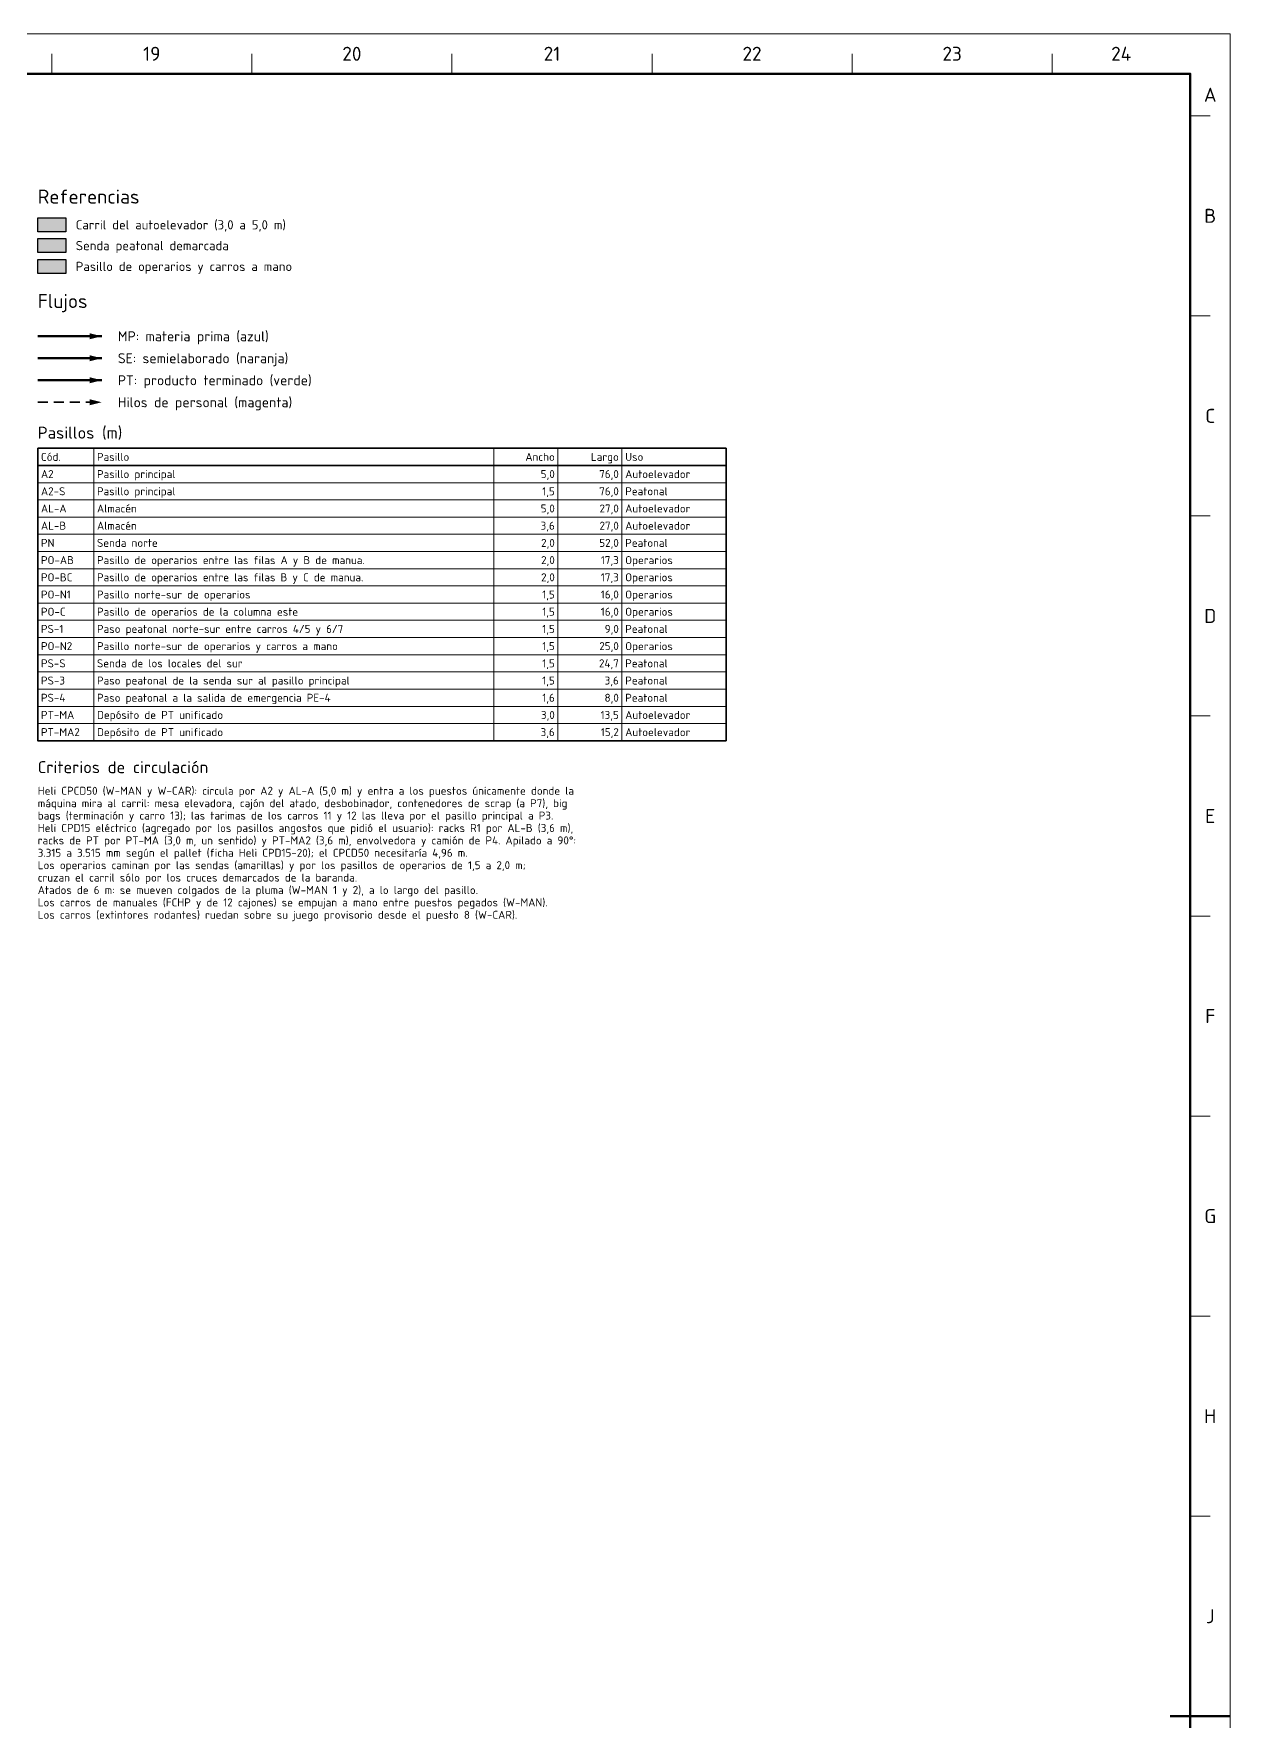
# Model space of a CAD drawing. Header units: millimetres. Extents: x 0 to 1189, y 0 to 841.
# Drawn here: x 890 to 1189, y 419.2 to 841 of the extents above; entities that cross this region are included whole.
import ezdxf
from ezdxf.enums import TextEntityAlignment as Align

# ---------------------------------------------------------------- set-up
doc = ezdxf.new("R2010")
doc.units = ezdxf.units.MM
doc.linetypes.add('FLUJO-TRAZOS', pattern=[4, 2.5, -1.5])
for name, color, linetype, lineweight in [('06-TEXTO', 7, 'CONTINUOUS', 25), ('07-RECUADRO', 7, 'CONTINUOUS', 70), ('08-FINA', 5, 'CONTINUOUS', 18), ('A-COTA', 7, 'CONTINUOUS', 18), ('A-RELLENO', 9, 'CONTINUOUS', 13), ('A-SECTOR', 1, 'CONTINUOUS', 25), ('A-TEXTO', 7, 'CONTINUOUS', 18), ('F-MP', 5, 'CONTINUOUS', 70), ('F-PERSONAL', 6, 'FLUJO-TRAZOS', 35), ('F-PT', 3, 'CONTINUOUS', 70), ('F-SE', 30, 'CONTINUOUS', 70)]:
    doc.layers.add(name, color=color, linetype=linetype, lineweight=lineweight)
doc.styles.add('ISO3098', font='isocpeur.ttf')

msp = doc.modelspace()

# ---------------------------------------------------------------- hatches: boundary and pattern name
at = {"layer": 'A-RELLENO', "true_color": 0xe2e2e2}
h = msp.add_hatch(color=7, dxfattribs=at)
h.dxf.hatch_style = 1
h.paths.add_polyline_path([(891, 795), (898, 795), (898, 791.5), (891, 791.5)])
at = {"layer": 'A-RELLENO', "true_color": 0xfff4b4}
h = msp.add_hatch(color=7, dxfattribs=at)
h.dxf.hatch_style = 1
h.paths.add_polyline_path([(891, 789.8), (898, 789.8), (898, 786.3), (891, 786.3)])
at = {"layer": 'A-RELLENO', "true_color": 0xf6f6f6}
h = msp.add_hatch(color=7, dxfattribs=at)
h.dxf.hatch_style = 1
h.paths.add_polyline_path([(891, 784.6), (898, 784.6), (898, 781.1), (891, 781.1)])
at = {"layer": 'F-MP', "true_color": 0x0046c8}
h = msp.add_hatch(color=7, dxfattribs=at)
h.dxf.hatch_style = 1
h.paths.add_polyline_path([(907, 765.4), (904, 766.15), (904, 764.65)])
at = {"layer": 'F-PERSONAL', "true_color": 0xc800aa}
h = msp.add_hatch(color=7, dxfattribs=at)
h.dxf.hatch_style = 1
h.paths.add_polyline_path([(907, 748.9), (904, 749.65), (904, 748.15)])
at = {"layer": 'F-PT', "true_color": 0x00963c}
h = msp.add_hatch(color=7, dxfattribs=at)
h.dxf.hatch_style = 1
h.paths.add_polyline_path([(907, 754.4), (904, 755.15), (904, 753.65)])
at = {"layer": 'F-SE', "true_color": 0xeb7800}
h = msp.add_hatch(color=7, dxfattribs=at)
h.dxf.hatch_style = 1
h.paths.add_polyline_path([(907, 759.9), (904, 760.65), (904, 759.15)])

# ---------------------------------------------------------------- linework, layer by layer
at = {"layer": '07-RECUADRO'}
msp.add_line((1189, 420.5), (1174, 420.5), dxfattribs=at)
msp.add_lwpolyline([(25, 10), (1179, 10), (1179, 831), (25, 831)], close=True, dxfattribs=at)
at = {"layer": '08-FINA'}
for p, q in [((894.5, 831), (894.5, 836)), ((944.5, 831), (944.5, 836)), ((994.5, 831), (994.5, 836)), ((1044.5, 831), (1044.5, 836)), ((1094.5, 831), (1094.5, 836)), ((1144.5, 831), (1144.5, 836)), ((1179, 820.5), (1184, 820.5)), ((1179, 770.5), (1184, 770.5)), ((1179, 720.5), (1184, 720.5)), ((1179, 670.5), (1184, 670.5)), ((1179, 620.5), (1184, 620.5)), ((1179, 570.5), (1184, 570.5)), ((1179, 520.5), (1184, 520.5)), ((1179, 470.5), (1184, 470.5))]:
    msp.add_line(p, q, dxfattribs=at)
msp.add_lwpolyline([(0, 0), (1189, 0), (1189, 841), (0, 841)], close=True, dxfattribs=at)
at = {"layer": 'A-COTA', "lineweight": 13}
for p, q in [((905, 737.4), (905, 664.3)), ((1005, 737.4), (1005, 664.3)), ((1021, 737.4), (1021, 664.3)), ((1037, 737.4), (1037, 664.3)), ((891, 728.8), (1063, 728.8)), ((891, 724.5), (1063, 724.5)), ((891, 720.2), (1063, 720.2)), ((891, 715.9), (1063, 715.9)), ((891, 711.6), (1063, 711.6)), ((891, 707.3), (1063, 707.3)), ((891, 703), (1063, 703)), ((891, 698.7), (1063, 698.7)), ((891, 694.4), (1063, 694.4)), ((891, 690.1), (1063, 690.1)), ((891, 685.8), (1063, 685.8)), ((891, 681.5), (1063, 681.5)), ((891, 677.2), (1063, 677.2)), ((891, 672.9), (1063, 672.9)), ((891, 668.6), (1063, 668.6))]:
    msp.add_line(p, q, dxfattribs=at)
at = {"layer": 'A-COTA', "lineweight": 35}
msp.add_line((891, 733.1), (1063, 733.1), dxfattribs=at)
msp.add_lwpolyline([(891, 737.4), (1063, 737.4), (1063, 664.3), (891, 664.3)], close=True, dxfattribs=at)
at = {"layer": 'A-SECTOR'}
for points in [[(891, 795), (898, 795), (898, 791.5), (891, 791.5)], [(891, 789.8), (898, 789.8), (898, 786.3), (891, 786.3)], [(891, 784.6), (898, 784.6), (898, 781.1), (891, 781.1)]]:
    msp.add_lwpolyline(points, close=True, dxfattribs=at)
at = {"layer": 'F-MP'}
msp.add_lwpolyline([(891, 765.4), (907, 765.4)], dxfattribs=at)
at = {"layer": 'F-PERSONAL'}
msp.add_lwpolyline([(891, 748.9), (907, 748.9)], dxfattribs=at)
at = {"layer": 'F-PT'}
msp.add_lwpolyline([(891, 754.4), (907, 754.4)], dxfattribs=at)
at = {"layer": 'F-SE'}
msp.add_lwpolyline([(891, 759.9), (907, 759.9)], dxfattribs=at)

# ---------------------------------------------------------------- texts
at = {"layer": '06-TEXTO', "style": 'ISO3098'}
for s, p in [('19', (919.5, 836)), ('20', (969.5, 836)), ('21', (1019.5, 836)), ('22', (1069.5, 836)), ('23', (1119.5, 836)), ('24', (1161.75, 836)), ('A', (1184, 825.75)), ('B', (1184, 795.5)), ('C', (1184, 745.5)), ('D', (1184, 695.5)), ('E', (1184, 645.5)), ('F', (1184, 595.5)), ('G', (1184, 545.5)), ('H', (1184, 495.5)), ('J', (1184, 445.5))]:
    msp.add_text(s, height=3.5, dxfattribs=at).set_placement(p, align=Align.MIDDLE_CENTER)
at = {"layer": 'A-TEXTO', "style": 'ISO3098'}
for s, height, p in [('Referencias', 3.5, (891, 797.5)), ('Flujos', 3.5, (891, 771.4)), ('Pasillos (m)', 3, (891, 738.9)), ('Criterios de circulación', 3, (891, 655.3))]:
    msp.add_text(s, height=height, dxfattribs=at).set_placement(p, align=Align.BOTTOM_LEFT)
for s, height, p in [('Carril del autoelevador (3,0 a 5,0 m)', 2.3, (900.5, 793.25)), ('Senda peatonal demarcada', 2.3, (900.5, 788.05)), ('Pasillo de operarios y carros a mano', 2.3, (900.5, 782.85)), ('MP: materia prima (azul)', 2.5, (911, 765.4)), ('SE: semielaborado (naranja)', 2.5, (911, 759.9)), ('PT: producto terminado (verde)', 2.5, (911, 754.4)), ('Hilos de personal (magenta)', 2.5, (911, 748.9)), ('Cód.', 2, (891.8, 735.25)), ('Pasillo', 2, (905.8, 735.25)), ('Uso', 2, (1037.8, 735.25)), ('A2', 2, (891.8, 730.95)), ('Pasillo principal', 2, (905.8, 730.95)), ('Autoelevador', 2, (1037.8, 730.95)), ('A2-S', 2, (891.8, 726.65)), ('Pasillo principal', 2, (905.8, 726.65)), ('Peatonal', 2, (1037.8, 726.65)), ('AL-A', 2, (891.8, 722.35)), ('Almacén', 2, (905.8, 722.35)), ('Autoelevador', 2, (1037.8, 722.35)), ('AL-B', 2, (891.8, 718.05)), ('Almacén', 2, (905.8, 718.05)), ('Autoelevador', 2, (1037.8, 718.05)), ('PN', 2, (891.8, 713.75)), ('Senda norte', 2, (905.8, 713.75)), ('Peatonal', 2, (1037.8, 713.75)), ('PO-AB', 2, (891.8, 709.45)), ('Pasillo de operarios entre las filas A y B de manua.', 2, (905.8, 709.45)), ('Operarios', 2, (1037.8, 709.45)), ('PO-BC', 2, (891.8, 705.15)), ('Pasillo de operarios entre las filas B y C de manua.', 2, (905.8, 705.15)), ('Operarios', 2, (1037.8, 705.15)), ('PO-N1', 2, (891.8, 700.85)), ('Pasillo norte-sur de operarios', 2, (905.8, 700.85)), ('Operarios', 2, (1037.8, 700.85)), ('PO-C', 2, (891.8, 696.55)), ('Pasillo de operarios de la columna este', 2, (905.8, 696.55)), ('Operarios', 2, (1037.8, 696.55)), ('PS-1', 2, (891.8, 692.25)), ('Paso peatonal norte-sur entre carros 4/5 y 6/7', 2, (905.8, 692.25)), ('Peatonal', 2, (1037.8, 692.25)), ('PO-N2', 2, (891.8, 687.95)), ('Pasillo norte-sur de operarios y carros a mano', 2, (905.8, 687.95)), ('Operarios', 2, (1037.8, 687.95)), ('PS-S', 2, (891.8, 683.65)), ('Senda de los locales del sur', 2, (905.8, 683.65)), ('Peatonal', 2, (1037.8, 683.65)), ('PS-3', 2, (891.8, 679.35)), ('Paso peatonal de la senda sur al pasillo principal', 2, (905.8, 679.35)), ('Peatonal', 2, (1037.8, 679.35)), ('PS-4', 2, (891.8, 675.05)), ('Paso peatonal a la salida de emergencia PE-4', 2, (905.8, 675.05)), ('Peatonal', 2, (1037.8, 675.05)), ('PT-MA', 2, (891.8, 670.75)), ('Depósito de PT unificado', 2, (905.8, 670.75)), ('Autoelevador', 2, (1037.8, 670.75)), ('PT-MA2', 2, (891.8, 666.45)), ('Depósito de PT unificado', 2, (905.8, 666.45)), ('Autoelevador', 2, (1037.8, 666.45))]:
    msp.add_text(s, height=height, dxfattribs=at).set_placement(p, align=Align.MIDDLE_LEFT)
for s, p in [('Ancho', (1020.2, 735.25)), ('Largo', (1036.2, 735.25)), ('5,0', (1020.2, 730.95)), ('76,0', (1036.2, 730.95)), ('1,5', (1020.2, 726.65)), ('76,0', (1036.2, 726.65)), ('5,0', (1020.2, 722.35)), ('27,0', (1036.2, 722.35)), ('3,6', (1020.2, 718.05)), ('27,0', (1036.2, 718.05)), ('2,0', (1020.2, 713.75)), ('52,0', (1036.2, 713.75)), ('2,0', (1020.2, 709.45)), ('17,3', (1036.2, 709.45)), ('2,0', (1020.2, 705.15)), ('17,3', (1036.2, 705.15)), ('1,5', (1020.2, 700.85)), ('16,0', (1036.2, 700.85)), ('1,5', (1020.2, 696.55)), ('16,0', (1036.2, 696.55)), ('1,5', (1020.2, 692.25)), ('9,0', (1036.2, 692.25)), ('1,5', (1020.2, 687.95)), ('25,0', (1036.2, 687.95)), ('1,5', (1020.2, 683.65)), ('24,7', (1036.2, 683.65)), ('1,5', (1020.2, 679.35)), ('3,6', (1036.2, 679.35)), ('1,6', (1020.2, 675.05)), ('8,0', (1036.2, 675.05)), ('3,0', (1020.2, 670.75)), ('13,5', (1036.2, 670.75)), ('3,6', (1020.2, 666.45)), ('15,2', (1036.2, 666.45))]:
    msp.add_text(s, height=2, dxfattribs=at).set_placement(p, align=Align.MIDDLE_RIGHT)
for s, p in [('máquina mira al carril: mesa elevadora, cajón del atado, desbobinador, contenedores de scrap (a P7), big', (891, 649.7)), ('Heli CPCD50 (W-MAN y W-CAR): circula por A2 y AL-A (5,0 m) y entra a los puestos únicamente donde la', (891, 652.8)), ('bags (terminación y carro 13); las tarimas de los carros 11 y 12 las lleva por el pasillo principal a P3.', (891, 646.6)), ('Heli CPD15 eléctrico (agregado por los pasillos angostos que pidió el usuario): racks R1 por AL-B (3,6 m),', (891, 643.5)), ('3.315 a 3.515 mm según el pallet (ficha Heli CPD15-20); el CPCD50 necesitaría 4,96 m.', (891, 637.3)), ('racks de PT por PT-MA (3,0 m, un sentido) y PT-MA2 (3,6 m), envolvedora y camión de P4. Apilado a 90°:', (891, 640.4)), ('Los operarios caminan por las sendas (amarillas) y por los pasillos de operarios de 1,5 a 2,0 m;', (891, 634.2)), ('cruzan el carril sólo por los cruces demarcados de la baranda.', (891, 631.1)), ('Atados de 6 m: se mueven colgados de la pluma (W-MAN 1 y 2), a lo largo del pasillo.', (891, 628)), ('Los carros de manuales (FCHP y de 12 cajones) se empujan a mano entre puestos pegados (W-MAN).', (891, 624.9)), ('Los carros (extintores rodantes) ruedan sobre su juego provisorio desde el puesto 8 (W-CAR).', (891, 621.8))]:
    msp.add_text(s, height=2, dxfattribs=at).set_placement(p, align=Align.TOP_LEFT)

doc.saveas('drawing.dxf')
